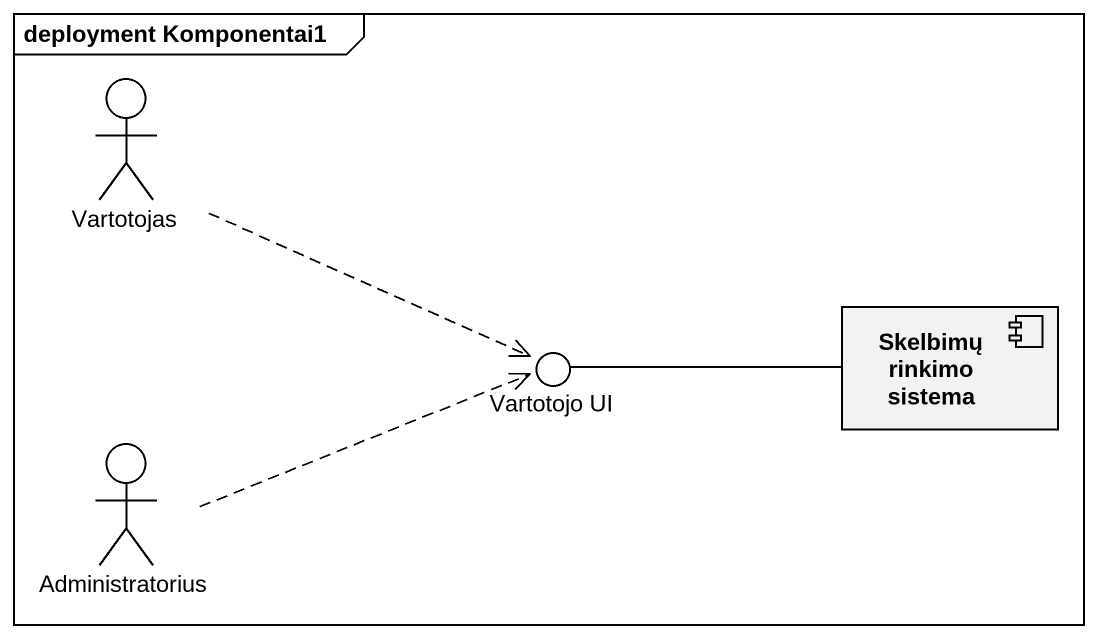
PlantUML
@startuml
mainframe deployment Komponentai1
actor Vartotojas
component "Skelbimų rinkimo sistema" as Skelbimų_rinkimo_sistema
() "Vartotojo UI" as Vartotojo_UI
actor Administratorius
Vartotojas .right.> Vartotojo_UI
Skelbimų_rinkimo_sistema -left- Vartotojo_UI
Administratorius .right.> Vartotojo_UI
@enduml
